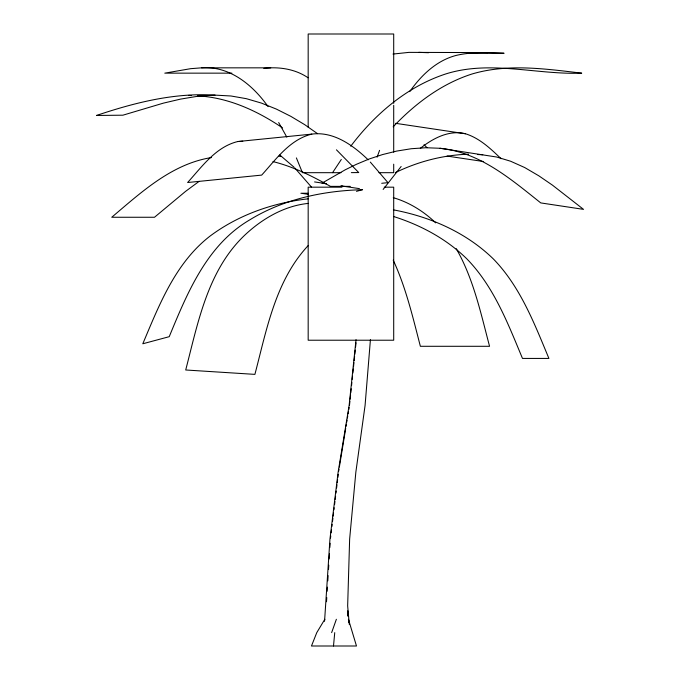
<?xml version="1.0" encoding="UTF-8"?>
<svg xmlns="http://www.w3.org/2000/svg" width="680" height="680" viewBox="0 0 680 680"><rect width="100%" height="100%" fill="white"/><g stroke="black" fill="none" stroke-linecap="round" stroke-linejoin="round"><path stroke-width="1.02" d="M326.519 601.732L326.774 597.558M327.156 591.294L327.411 587.112M327.802 580.856L328.125 575.629M328.508 569.364L328.772 565.19M329.154 558.926L329.477 553.707M329.868 547.442L330.123 543.269M370.421 339.677L365.075 405.45L355.835 472.269L349.639 539.087L347.659 605.906L349.291 624.41M324.692 619.276L329.953 539.087L338.113 472.269L349.129 405.45L356.039 339.677M333.498 646L334.738 632.638M349.469 405.45L349.911 401.276M350.132 399.185L350.565 395.012M350.786 392.921L351.22 388.748M351.551 385.62L351.875 382.483M352.206 379.355L352.529 376.219M352.861 373.091L353.294 368.909M353.515 366.826L353.949 362.644M354.17 360.561L354.603 356.379M354.824 354.297L355.257 350.115M355.589 346.987L356.023 342.813M330.505 538.05L330.76 535.959M331.143 532.822L331.517 529.694M331.899 526.558L332.154 524.476M332.537 521.339L332.92 518.211M333.175 516.12L333.548 512.992M333.931 509.856L334.186 507.773M334.569 504.637L334.942 501.508M335.197 499.417L335.58 496.281M335.962 493.153L336.217 491.062M336.6 487.934L336.974 484.798M337.229 482.715L337.611 479.579M337.866 477.488L338.24 474.36M338.674 471.231L339.014 469.14M339.354 467.05L345.695 428.425M346.043 426.334L346.383 424.243M346.732 422.161L347.072 420.07M347.412 417.979L347.76 415.897M348.1 413.805L348.44 411.714M348.789 409.632L349.129 407.541M324.462 621.325L324.819 619.276L316.769 632.638L311.466 646L356.481 646L348.432 619.276L348.823 622.353M331.636 632.638L336.37 619.276M377.085 157.191L379.576 150.339M332.562 172.686L341.3 159.477M409.743 91.621C421.149 75.353 436.475 60.511 456.212 55.403C471.912 51.722 488.113 52.453 504.075 53.261L467.381 53.125M383.146 189.431L401.132 166.498M350.744 146.226C374.875 114.155 407.082 86.615 445.663 73.975C490.246 59.848 536.409 74.877 581.715 73.151C545.428 68.884 507.824 63.393 472.09 73.975C441.439 83.759 415.072 103.691 393.159 126.837M308.057 245.709C275.434 280.729 266.662 329.63 254.898 374.374L185.708 369.988C197.897 322.966 207.51 271.167 243.891 235.986C261.375 219.206 284.01 205.81 308.346 203.396M420.333 148.342C432.879 138.38 449.063 129.668 465.537 133.773C479.672 138.202 490.654 148.716 501.109 158.746M199.095 181.39L185.53 191.411L154.496 217.26L111.732 217.26C141.287 192.279 171.793 163.871 211.471 157.556M395.377 172.626C418.157 161.5 443.233 155.014 468.596 154.181M311.805 134.113L237.736 141.542C215.781 146.914 202.036 166.643 187.62 182.52L261.69 175.1C276.106 159.214 289.85 139.485 311.805 134.113C333.684 131.189 353.269 145.435 368.186 159.843M356.473 191.344L362.567 189.703C323.161 190.723 283.305 199.163 249.424 220.065C206.728 245.216 187.281 292.995 169.226 336.685L142.8 343.774C159.264 304.767 175.482 262.735 210.112 236.045C238.544 214.829 273.113 202.725 308.219 198.823M393.006 54.06L408.918 52.377L487.951 52.606M381.718 183.285L387.974 182.656L370.311 162.087M308.082 77.784C297.194 70.303 283.806 67.439 270.742 67.838L201.543 67.838L190.621 68.68L164.79 73.151L231.88 73.151M263.789 68.374L270.742 67.838M237.736 141.542L242.76 141.202M215.024 95.123C174.369 92.548 134.691 102.629 96.484 115.456L122.893 115.192L163.319 103.156L180.582 99.102L198.22 96.186L215.024 95.123L230.979 95.99L246.338 98.677L261.392 103.079L276.31 109.064L290.853 116.365L304.691 124.653L317.483 133.637M351.348 172.635L358.743 172.558L336.447 149.821M341.02 172.686L302.438 172.686L296.387 157.905M378.921 172.686L393.703 172.686L393.703 164.186M350.285 186.371L330.463 186.371C312.248 176.145 293.369 166.643 272.977 161.602M341.964 187.179L308.176 187.179L308.176 340.221L393.703 340.221L393.703 187.179L384.2 187.179M308.21 193.248L300.875 193.248L308.38 194.31M278.757 156.238L280.832 156.272M201.543 67.838C229.483 65.645 252.858 85.076 268.048 106.607M418.752 52.352L428.57 52.725M440.011 148.282C479.579 152.184 510.884 179.12 540.753 202.912L583.516 209.363L552.483 185.172L538.909 175.873L524.679 167.535L510.612 161.237L496.714 157.029L440.011 148.282L425.825 147.73L411.298 148.725L396.695 151.079L382.415 154.606L368.815 159.12L356.295 164.364L345.262 169.787L322.014 183.141L326.188 183.77M477.708 154.538L482.774 154.743M188.615 95.387L191.607 95.548M197.591 95.871C228.352 97.461 257.372 110.823 282.548 127.908M395.641 123.326L465.537 133.773M447.117 156.085L483.633 161.543M314.568 181.925L326.043 183.643M341.692 185.98L359.431 188.632M340.791 185.98L342.873 186.294M393.354 209.856C430.27 216.707 466.352 232.577 493.425 259.021C520.327 286.705 534.302 323.416 548.913 358.428L522.486 358.428C507.875 323.416 493.901 286.705 466.998 259.021C446.666 239.003 420.894 225.174 393.839 216.589M393.269 197.676C409.224 202.308 423.75 211.378 435.685 222.861M279.82 155.006L294.117 167.271M424.014 144.755L427.04 147.679M294.822 168.019L311.491 187.102M278.681 122.536L286.815 137.131M456.229 248.633C473.501 278.715 480.76 313.072 489.558 346.29L420.368 346.29C412.811 317.144 405.926 287.547 393.21 260.117M347.82 611.048L347.973 616.19L347.803 611.048M393.703 103.343L393.703 34L308.176 34L308.176 127.219M393.703 105.306L393.703 152.226"/></g></svg>
